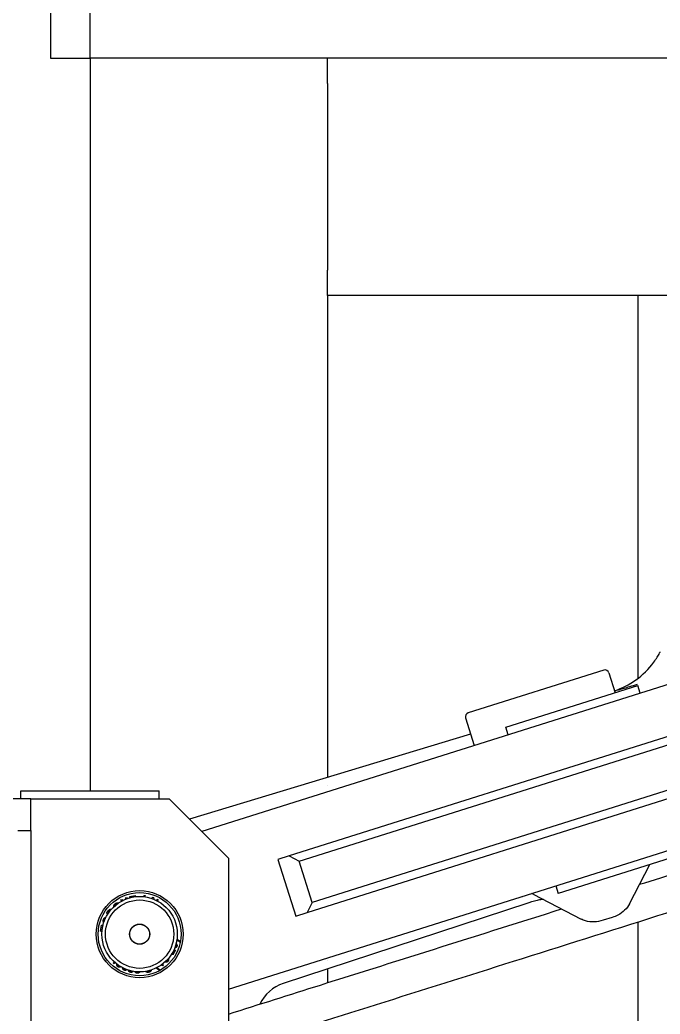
# Model space of a CAD drawing. Header units: millimetres. Extents: x 0 to 7722, y 0 to 5460.
# Drawn here: x 1535.2 to 1697, y 1438.4 to 1689.6 of the extents above; entities that cross this region are included whole.
import ezdxf

# ---------------------------------------------------------------- set-up
doc = ezdxf.new("R2010")
doc.units = ezdxf.units.MM
doc.header["$LTSCALE"] = 5
doc.layers.get('0').update_dxf_attribs({"linetype": 'CONTINUOUS'})

msp = doc.modelspace()

# ---------------------------------------------------------------- linework, layer by layer
for p, q in [((1542.931, 1691.894), (1542.931, 1679.894)), ((1552.931, 1679.894), (1552.931, 1691.894)), ((1542.931, 1679.894), (1552.931, 1679.894)), ((1728.701, 1679.894), (1552.931, 1679.894)), ((1552.931, 1679.894), (1552.931, 1494.769)), ((1612.931, 1673.494), (1612.931, 1679.894)), ((1612.931, 1673.494), (1612.931, 1626.294)), ((1612.931, 1619.894), (1612.931, 1626.294)), ((1612.931, 1619.894), (1612.931, 1498.179)), ((1727.006, 1619.894), (1612.931, 1619.894)), ((1691.431, 1619.894), (1691.431, 1523.211)), ((1740.549, 1534.76), (1581.186, 1484.513)), ((1788.281, 1536.703), (1603.259, 1478.366)), ((1605.768, 1477.06), (1786.975, 1534.195)), ((1682.834, 1525.283), (1648.501, 1514.458)), ((1607.77, 1464.061), (1792.791, 1522.398)), ((1790.282, 1523.704), (1609.076, 1466.57)), ((1684.089, 1524.63), (1685.687, 1519.56)), ((1691.431, 1522.554), (1691.431, 1522.554)), ((1658.03, 1510.839), (1691.41, 1521.364)), ((1692.011, 1519.456), (1691.41, 1521.364)), ((1647.848, 1513.203), (1650.048, 1506.225)), ((1658.631, 1508.932), (1658.03, 1510.839)), ((1649.138, 1509.111), (1578.051, 1487.649)), ((1535.431, 1494.769), (1570.431, 1494.769)), ((1535.431, 1492.769), (1535.431, 1494.769)), ((1570.431, 1492.769), (1570.431, 1494.769)), ((1587.931, 1444.699), (1752.577, 1496.612)), ((1612.931, 1496.068), (1612.931, 1496.068)), ((1537.931, 1492.769), (1487.931, 1492.769)), ((1537.931, 1484.769), (1537.931, 1492.769)), ((1537.931, 1492.769), (1572.931, 1492.769)), ((1572.931, 1492.769), (1587.931, 1477.769)), ((1534.639, 1484.769), (1537.931, 1484.769)), ((1537.931, 1484.769), (1537.931, 1431.269)), ((1587.931, 1477.769), (1587.931, 1412.769)), ((1603.259, 1478.366), (1600.398, 1477.464)), ((1600.398, 1477.464), (1604.909, 1463.159)), ((1603.259, 1478.366), (1605.768, 1477.06)), ((1609.076, 1466.57), (1605.768, 1477.06)), ((1704.641, 1479.4), (1671.261, 1468.876)), ((1689.291, 1466.239), (1694.473, 1476.194)), ((1670.659, 1470.783), (1671.261, 1468.876)), ((1560.734, 1467.243), (1560.971, 1467.349)), ((1560.873, 1466.933), (1560.734, 1467.243)), ((1560.971, 1467.349), (1561.103, 1467.055)), ((1561.904, 1467.766), (1562.141, 1467.872)), ((1562.035, 1467.473), (1561.904, 1467.766)), ((1562.141, 1467.872), (1562.279, 1467.563)), ((1562.952, 1468.129), (1564.344, 1468.392)), ((1563.016, 1467.79), (1562.952, 1468.129)), ((1564.387, 1468.165), (1563.249, 1467.95)), ((1563.249, 1467.95), (1563.267, 1467.853)), ((1564.344, 1468.392), (1564.387, 1468.165)), ((1566.662, 1468.388), (1566.817, 1468.371)), ((1566.817, 1468.371), (1566.777, 1468.017)), ((1568.586, 1467.581), (1568.729, 1467.91)), ((1568.729, 1467.91), (1568.974, 1467.804)), ((1568.974, 1467.804), (1569.047, 1467.407)), ((1569.786, 1467.069), (1569.925, 1467.392)), ((1569.925, 1467.392), (1570.155, 1467.293)), ((1570.155, 1467.293), (1570.007, 1466.953)), ((1664.95, 1468.702), (1677.078, 1462.389)), ((1557.104, 1463.857), (1557.627, 1464.558)), ((1557.809, 1464.436), (1557.435, 1463.936)), ((1663.602, 1466.446), (1601.766, 1446.116)), ((1609.076, 1466.57), (1607.77, 1464.061)), ((1557.389, 1463.645), (1557.104, 1463.857)), ((1557.435, 1463.936), (1557.531, 1463.864)), ((1604.909, 1463.159), (1607.77, 1464.061)), ((1684.92, 1462.808), (1682.626, 1462.085)), ((1555.595, 1459.32), (1555.834, 1460.861)), ((1555.924, 1459.925), (1555.825, 1459.285)), ((1555.834, 1460.861), (1556.064, 1460.826)), ((1556.026, 1459.909), (1555.924, 1459.925)), ((1556.064, 1460.826), (1555.964, 1460.183)), ((1555.964, 1460.183), (1556.066, 1460.167)), ((1691.431, 1461.604), (1691.431, 1362.922)), ((1555.825, 1459.285), (1555.595, 1459.32)), ((1573.827, 1453.778), (1574.277, 1454.633)), ((1574.483, 1454.524), (1573.876, 1453.372)), ((1574.277, 1454.633), (1574.483, 1454.524)), ((1575.757, 1456.674), (1575.728, 1456.503)), ((1612.931, 1451.899), (1612.931, 1451.899)), ((1558.802, 1451.286), (1559.043, 1451.544)), ((1558.978, 1451.122), (1558.802, 1451.286)), ((1559.223, 1451.384), (1558.978, 1451.122)), ((1570.683, 1449.502), (1570.531, 1449.421)), ((1571.286, 1450.61), (1571.079, 1450.894)), ((1571.271, 1451.038), (1571.48, 1450.751)), ((1571.48, 1450.751), (1571.286, 1450.61)), ((1612.931, 1449.786), (1612.931, 1446.29))]:
    msp.add_line(p, q)
for radius in [10.998, 10.49, 9.525, 8.636, 2.553, 2.502]:
    msp.add_circle((1565.459, 1458.584), radius)
for centre, radius, start, end in [((1683.135, 1524.329), 1, 17.5, 107.5), ((1648.801, 1513.504), 1, 107.5, 197.5), ((1662.998, 1468.477), 1, 218.56901, 218.57146), ((1604.89, 1436.616), 10, 108.2, 154.59115)]:
    msp.add_arc(centre, radius, start, end)
for points, knots in [([(1685.517, 1520.1), (1687.428, 1520.727), (1689.263, 1521.653), (1692.627, 1524.049), (1694.176, 1525.578), (1695.741, 1527.714), (1696.034, 1528.15), (1696.517, 1528.931), (1696.714, 1529.272), (1696.935, 1529.683), (1696.97, 1529.749), (1697.011, 1529.826), (1697.017, 1529.838), (1697.027, 1529.857), (1697.03, 1529.862), (1697.033, 1529.869), (1697.033, 1529.87), (1697.034, 1529.871), (1697.034, 1529.871), (1697.035, 1529.872), (1697.035, 1529.872), (1697.035, 1529.872), (1697.035, 1529.872), (1697.035, 1529.872)], [0.0462693, 0.0462693, 0.0462693, 0.0462693, 0.6485484, 0.6485484, 1.2854157, 1.2854157, 1.4428244, 1.4428244, 1.5608408, 1.5608408, 1.5829596, 1.5829596, 1.5871068, 1.5871068, 1.5891067, 1.5891067, 1.5893567, 1.5893567, 1.5894816, 1.5894816, 1.5895441, 1.5895441, 1.5895598, 1.5895598, 1.5895598, 1.5895598]), ([(1686.536, 1520.319), (1686.274, 1520.241), (1686.013, 1520.165), (1685.683, 1520.07), (1685.611, 1520.049), (1685.539, 1520.029)], [0.00000028, 0.00000028, 0.00000028, 0.00000028, 0.5, 0.5, 0.6392812, 0.6392812, 0.6392812, 0.6392812]), ([(1686.536, 1520.319), (1686.996, 1520.455), (1687.478, 1520.598), (1688.378, 1520.863), (1688.898, 1521.016), (1689.339, 1521.144)], [0.00000131, 0.00000131, 0.00000131, 0.00000131, 0.14414572, 0.14414572, 0.28177481, 0.28177481, 0.28177481, 0.28177481]), ([(1566.295, 1468.072), (1566.307, 1468.079), (1566.35, 1468.104), (1566.418, 1468.149), (1566.495, 1468.207), (1566.562, 1468.266), (1566.618, 1468.326), (1566.647, 1468.368), (1566.662, 1468.388)], [0.36215629, 0.36215629, 0.36215629, 0.36215629, 0.41990353, 0.55388649, 0.68103515, 0.79695703, 0.90322745, 1, 1, 1, 1]), ([(1667.011, 1467.33), (1666.704, 1467.273), (1666.342, 1467.198), (1665.51, 1467.004), (1665.027, 1466.878), (1664.229, 1466.646), (1663.916, 1466.55), (1663.602, 1466.446)], [0.000991, 0.000991, 0.000991, 0.000991, 0.14060798, 0.14060798, 0.30489025, 0.30489025, 0.40854312, 0.40854312, 0.40854312, 0.40854312]), ([(1557.627, 1464.558), (1557.64, 1464.575), (1557.665, 1464.608), (1557.703, 1464.655), (1557.74, 1464.697), (1557.775, 1464.736), (1557.81, 1464.77), (1557.844, 1464.8), (1557.876, 1464.826), (1557.918, 1464.855), (1557.973, 1464.883), (1558.042, 1464.905), (1558.116, 1464.916), (1558.192, 1464.913), (1558.259, 1464.903), (1558.3, 1464.891), (1558.316, 1464.885)], [0, 0, 0, 0, 0.06328046, 0.12241047, 0.17799523, 0.22976448, 0.2777893, 0.3225156, 0.36356784, 0.40163049, 0.47321082, 0.54414453, 0.61643264, 0.69215438, 0.76891957, 0.81812354, 0.81812354, 0.81812354, 0.81812354]), ([(1558.112, 1464.646), (1558.11, 1464.646), (1558.097, 1464.644), (1558.072, 1464.641), (1558.039, 1464.632), (1558.005, 1464.618), (1557.972, 1464.599), (1557.939, 1464.575), (1557.906, 1464.548), (1557.873, 1464.515), (1557.841, 1464.478), (1557.82, 1464.45), (1557.809, 1464.436)], [0.36660824, 0.36660824, 0.36660824, 0.36660824, 0.37673852, 0.43230161, 0.48987514, 0.54963328, 0.61254707, 0.67989666, 0.7519892, 0.8285999, 0.91140088, 1, 1, 1, 1]), ([(1558.93, 1465.519), (1558.928, 1465.54), (1558.926, 1465.582), (1558.928, 1465.644), (1558.935, 1465.705), (1558.947, 1465.766), (1558.963, 1465.826), (1558.983, 1465.885), (1559.008, 1465.942), (1559.037, 1465.998), (1559.069, 1466.051), (1559.106, 1466.103), (1559.145, 1466.152), (1559.189, 1466.2), (1559.236, 1466.245), (1559.27, 1466.273), (1559.287, 1466.287)], [0.43500355, 0.43500355, 0.43500355, 0.43500355, 0.4750145, 0.51489022, 0.55427682, 0.59385734, 0.63362922, 0.67358912, 0.71359589, 0.7536793, 0.79349421, 0.83376018, 0.87443964, 0.91555439, 0.95727524, 1, 1, 1, 1]), ([(1559.428, 1466.113), (1559.41, 1466.098), (1559.374, 1466.068), (1559.327, 1466.017), (1559.286, 1465.964), (1559.251, 1465.908), (1559.222, 1465.849), (1559.204, 1465.798), (1559.195, 1465.768), (1559.193, 1465.758)], [0, 0, 0, 0, 0.06055457, 0.11897029, 0.17551607, 0.23133687, 0.286536, 0.34223912, 0.36755181, 0.36755181, 0.36755181, 0.36755181]), ([(1559.287, 1466.287), (1559.305, 1466.301), (1559.34, 1466.328), (1559.395, 1466.364), (1559.452, 1466.396), (1559.509, 1466.425), (1559.568, 1466.448), (1559.628, 1466.467), (1559.69, 1466.483), (1559.752, 1466.494), (1559.815, 1466.501), (1559.877, 1466.503), (1559.939, 1466.5), (1560, 1466.494), (1560.058, 1466.482), (1560.096, 1466.473), (1560.113, 1466.467)], [0, 0, 0, 0, 0.04318341, 0.08559349, 0.12726262, 0.16822572, 0.2088452, 0.24935028, 0.28991939, 0.33052289, 0.3710904, 0.41101699, 0.45049819, 0.49007214, 0.52973782, 0.56451467, 0.56451467, 0.56451467, 0.56451467]), ([(1559.818, 1466.259), (1559.815, 1466.259), (1559.797, 1466.259), (1559.764, 1466.256), (1559.719, 1466.249), (1559.674, 1466.239), (1559.631, 1466.226), (1559.588, 1466.21), (1559.547, 1466.19), (1559.506, 1466.168), (1559.466, 1466.142), (1559.441, 1466.123), (1559.428, 1466.113)], [0.6376159, 0.6376159, 0.6376159, 0.6376159, 0.64450718, 0.68385911, 0.72302768, 0.7622036, 0.80089435, 0.83999522, 0.87901796, 0.91848679, 0.95899824, 1, 1, 1, 1]), ([(1587.931, 1438.408), (1595.674, 1440.849), (1603.418, 1443.291), (1631.487, 1452.141), (1651.814, 1458.55), (1672.14, 1464.959)], [0.2419147, 0.2419147, 0.2419147, 0.2419147, 2.6776375, 2.6776375, 9.0715087, 9.0715087, 9.0715087, 9.0715087]), ([(1705.386, 1465.996), (1702.394, 1465.05), (1699.399, 1464.117), (1684.23, 1459.334), (1672.052, 1455.494), (1636.816, 1444.384), (1613.758, 1437.114), (1590.7, 1429.844)], [0.3357222, 0.3357222, 0.3357222, 0.3357222, 1.2768782, 1.2768782, 5.1074462, 5.1074462, 12.3605366, 12.3605366, 12.3605366, 12.3605366]), ([(1689.291, 1466.239), (1688.98, 1465.642), (1688.557, 1465.091), (1687.568, 1464.147), (1686.991, 1463.742), (1685.912, 1463.171), (1685.422, 1462.967), (1684.92, 1462.808)], [0, 0, 0, 0, 0.21333078, 0.21333078, 0.4247384, 0.4247384, 0.58262148, 0.58262148, 0.58262148, 0.58262148]), ([(1556.388, 1461.49), (1556.382, 1461.498), (1556.361, 1461.534), (1556.327, 1461.6), (1556.293, 1461.687), (1556.269, 1461.777), (1556.255, 1461.868), (1556.251, 1461.96), (1556.256, 1462.053), (1556.272, 1462.147), (1556.297, 1462.242), (1556.322, 1462.304), (1556.334, 1462.336)], [0.44502824, 0.44502824, 0.44502824, 0.44502824, 0.46405457, 0.52402912, 0.58328562, 0.64147921, 0.69879143, 0.75635082, 0.81455724, 0.87414852, 0.93596405, 1, 1, 1, 1]), ([(1556.334, 1462.336), (1556.343, 1462.357), (1556.36, 1462.397), (1556.392, 1462.455), (1556.426, 1462.511), (1556.463, 1462.563), (1556.503, 1462.613), (1556.547, 1462.658), (1556.594, 1462.701), (1556.643, 1462.741), (1556.695, 1462.777), (1556.749, 1462.809), (1556.805, 1462.836), (1556.862, 1462.86), (1556.915, 1462.877), (1556.948, 1462.885), (1556.962, 1462.888)], [0, 0, 0, 0, 0.04313292, 0.085299, 0.12666429, 0.16761664, 0.20829295, 0.24861157, 0.2892475, 0.32981683, 0.37018572, 0.41025688, 0.44980324, 0.48926976, 0.52885274, 0.5555605, 0.5555605, 0.5555605, 0.5555605]), ([(1556.542, 1462.251), (1556.534, 1462.23), (1556.517, 1462.188), (1556.501, 1462.123), (1556.49, 1462.059), (1556.485, 1461.995), (1556.488, 1461.93), (1556.495, 1461.876), (1556.502, 1461.844), (1556.505, 1461.832)], [0, 0, 0, 0, 0.05628283, 0.11090243, 0.16452072, 0.21762624, 0.27063366, 0.32416483, 0.35255349, 0.35255349, 0.35255349, 0.35255349]), ([(1556.803, 1462.561), (1556.792, 1462.553), (1556.767, 1462.537), (1556.732, 1462.511), (1556.698, 1462.48), (1556.665, 1462.448), (1556.636, 1462.413), (1556.608, 1462.376), (1556.584, 1462.336), (1556.561, 1462.295), (1556.548, 1462.265), (1556.542, 1462.251)], [0.64870515, 0.64870515, 0.64870515, 0.64870515, 0.68402876, 0.72316783, 0.76236963, 0.80093205, 0.84013823, 0.87908848, 0.91865596, 0.95906381, 1, 1, 1, 1]), ([(1682.626, 1462.085), (1681.885, 1461.851), (1681.103, 1461.713), (1679.597, 1461.666), (1678.852, 1461.751), (1677.786, 1462.064), (1677.422, 1462.21), (1677.078, 1462.389)], [0, 0, 0, 0, 0.23322641, 0.23322641, 0.4596492, 0.4596492, 0.58240948, 0.58240948, 0.58240948, 0.58240948]), ([(1575.728, 1456.503), (1575.704, 1456.524), (1575.657, 1456.565), (1575.586, 1456.624), (1575.514, 1456.679), (1575.441, 1456.732), (1575.368, 1456.781), (1575.295, 1456.827), (1575.22, 1456.87), (1575.145, 1456.911), (1575.07, 1456.948), (1574.994, 1456.981), (1574.923, 1457.01), (1574.877, 1457.027), (1574.857, 1457.034)], [0, 0, 0, 0, 0.06878924, 0.13632673, 0.20282801, 0.26836027, 0.33258584, 0.39620529, 0.45906758, 0.52104874, 0.58242562, 0.64328225, 0.70348066, 0.75064647, 0.75064647, 0.75064647, 0.75064647]), ([(1574.893, 1457.276), (1574.9, 1457.274), (1574.934, 1457.261), (1574.996, 1457.236), (1575.077, 1457.197), (1575.156, 1457.155), (1575.234, 1457.108), (1575.31, 1457.059), (1575.382, 1457.008), (1575.452, 1456.956), (1575.519, 1456.902), (1575.583, 1456.847), (1575.644, 1456.791), (1575.702, 1456.733), (1575.739, 1456.694), (1575.757, 1456.674)], [0.24114148, 0.24114148, 0.24114148, 0.24114148, 0.25593234, 0.31973967, 0.38372056, 0.44806715, 0.51292375, 0.57756688, 0.64106807, 0.70338448, 0.76447409, 0.82481191, 0.88398785, 0.94243759, 1, 1, 1, 1]), ([(1574.552, 1455.159), (1574.527, 1455.151), (1574.474, 1455.133), (1574.399, 1455.122), (1574.351, 1455.118), (1574.33, 1455.117)], [0, 0, 0, 0, 0.09586583, 0.19840845, 0.2706568, 0.2706568, 0.2706568, 0.2706568]), ([(1574.42, 1455.357), (1574.433, 1455.359), (1574.46, 1455.366), (1574.501, 1455.381), (1574.541, 1455.4), (1574.578, 1455.422), (1574.61, 1455.448), (1574.638, 1455.477), (1574.662, 1455.508), (1574.681, 1455.543), (1574.691, 1455.569), (1574.695, 1455.582)], [0.62637448, 0.62637448, 0.62637448, 0.62637448, 0.6637522, 0.71155252, 0.75613103, 0.79879593, 0.83974258, 0.87963705, 0.91928659, 0.95897606, 1, 1, 1, 1]), ([(1574.884, 1455.52), (1574.876, 1455.499), (1574.861, 1455.456), (1574.832, 1455.397), (1574.797, 1455.343), (1574.758, 1455.294), (1574.714, 1455.252), (1574.665, 1455.214), (1574.611, 1455.183), (1574.572, 1455.167), (1574.552, 1455.159)], [0, 0, 0, 0, 0.1361211, 0.2658104, 0.3909921, 0.5126164, 0.6319592, 0.7521559, 0.8744517, 1, 1, 1, 1]), ([(1574.695, 1455.582), (1574.699, 1455.595), (1574.706, 1455.62), (1574.711, 1455.66), (1574.711, 1455.7), (1574.705, 1455.74), (1574.694, 1455.78), (1574.678, 1455.819), (1574.656, 1455.859), (1574.631, 1455.895), (1574.613, 1455.916), (1574.605, 1455.925)], [0, 0, 0, 0, 0.04074654, 0.08062896, 0.12053519, 0.16044143, 0.2014591, 0.24418794, 0.28921736, 0.33705177, 0.37360915, 0.37360915, 0.37360915, 0.37360915]), ([(1574.673, 1456.172), (1574.676, 1456.17), (1574.692, 1456.156), (1574.72, 1456.131), (1574.756, 1456.095), (1574.789, 1456.057), (1574.818, 1456.019), (1574.844, 1455.979), (1574.866, 1455.938), (1574.885, 1455.897), (1574.899, 1455.853), (1574.91, 1455.809), (1574.916, 1455.763), (1574.918, 1455.717), (1574.916, 1455.669), (1574.909, 1455.62), (1574.899, 1455.57), (1574.889, 1455.537), (1574.884, 1455.52)], [0.45399226, 0.45399226, 0.45399226, 0.45399226, 0.46102241, 0.50060608, 0.53849286, 0.57550499, 0.6112625, 0.64641682, 0.68068521, 0.7148441, 0.74879195, 0.78252226, 0.8166837, 0.85119149, 0.88639409, 0.92284054, 0.96062486, 1, 1, 1, 1]), ([(1572.063, 1451.72), (1572.07, 1451.718), (1572.089, 1451.713), (1572.12, 1451.707), (1572.156, 1451.703), (1572.19, 1451.703), (1572.223, 1451.707), (1572.256, 1451.713), (1572.286, 1451.723), (1572.317, 1451.735), (1572.345, 1451.751), (1572.373, 1451.77), (1572.4, 1451.791), (1572.416, 1451.807), (1572.425, 1451.816)], [0.33997675, 0.33997675, 0.33997675, 0.33997675, 0.3762795, 0.4388922, 0.49889002, 0.55637597, 0.61178159, 0.66648825, 0.72020518, 0.77412232, 0.82887719, 0.88408002, 0.9409777, 1, 1, 1, 1]), ([(1572.425, 1451.816), (1572.434, 1451.826), (1572.452, 1451.846), (1572.477, 1451.879), (1572.496, 1451.913), (1572.513, 1451.948), (1572.526, 1451.985), (1572.535, 1452.024), (1572.539, 1452.063), (1572.54, 1452.104), (1572.537, 1452.145), (1572.532, 1452.176), (1572.528, 1452.194), (1572.527, 1452.199)], [0, 0, 0, 0, 0.06482716, 0.12758515, 0.18924233, 0.24957037, 0.31010358, 0.37101375, 0.4332253, 0.49671156, 0.56023087, 0.62268723, 0.64649745, 0.64649745, 0.64649745, 0.64649745]), ([(1572.71, 1452.408), (1572.715, 1452.399), (1572.728, 1452.371), (1572.744, 1452.323), (1572.759, 1452.265), (1572.767, 1452.203), (1572.769, 1452.14), (1572.766, 1452.077), (1572.756, 1452.014), (1572.74, 1451.953), (1572.718, 1451.894), (1572.689, 1451.837), (1572.655, 1451.781), (1572.614, 1451.726), (1572.583, 1451.693), (1572.567, 1451.676)], [0.2102136, 0.2102136, 0.2102136, 0.2102136, 0.24195874, 0.30067274, 0.36027164, 0.421459, 0.48432426, 0.5478888, 0.6104139, 0.67269916, 0.73525402, 0.79848461, 0.86354323, 0.93043093, 1, 1, 1, 1]), ([(1573.74, 1453.476), (1573.725, 1453.494), (1573.693, 1453.532), (1573.652, 1453.595), (1573.627, 1453.641), (1573.616, 1453.665), (1573.615, 1453.665)], [0, 0, 0, 0, 0.09687869, 0.19795036, 0.3035094, 0.30600212, 0.30600212, 0.30600212, 0.30600212]), ([(1573.876, 1453.372), (1573.863, 1453.379), (1573.838, 1453.392), (1573.802, 1453.417), (1573.769, 1453.444), (1573.75, 1453.465), (1573.74, 1453.476)], [0, 0, 0, 0, 0.2517564, 0.500471, 0.749872, 1, 1, 1, 1]), ([(1573.762, 1453.917), (1573.77, 1453.894), (1573.789, 1453.846), (1573.814, 1453.801), (1573.827, 1453.778)], [0.71468057, 0.71468057, 0.71468057, 0.71468057, 0.85152652, 1, 1, 1, 1]), ([(1559.982, 1450.324), (1559.966, 1450.335), (1559.936, 1450.356), (1559.893, 1450.39), (1559.856, 1450.427), (1559.823, 1450.466), (1559.794, 1450.507), (1559.77, 1450.549), (1559.75, 1450.593), (1559.735, 1450.639), (1559.724, 1450.687), (1559.718, 1450.735), (1559.717, 1450.784), (1559.721, 1450.834), (1559.73, 1450.884), (1559.741, 1450.926), (1559.749, 1450.95), (1559.752, 1450.958)], [0, 0, 0, 0, 0.06907095, 0.13507445, 0.19912069, 0.26066324, 0.32108556, 0.38000228, 0.43939951, 0.4984174, 0.55762526, 0.61672436, 0.67625732, 0.73661572, 0.79892707, 0.86306822, 0.89281243, 0.89281243, 0.89281243, 0.89281243]), ([(1559.955, 1450.81), (1559.953, 1450.802), (1559.95, 1450.784), (1559.948, 1450.756), (1559.948, 1450.725), (1559.951, 1450.696), (1559.958, 1450.659), (1559.975, 1450.615), (1560.005, 1450.567), (1560.045, 1450.524), (1560.078, 1450.501), (1560.095, 1450.489)], [0.25030825, 0.25030825, 0.25030825, 0.25030825, 0.2965793, 0.36098274, 0.42172247, 0.48008803, 0.53670637, 0.64719843, 0.75864397, 0.87471772, 1, 1, 1, 1]), ([(1560.704, 1450.331), (1560.689, 1450.321), (1560.659, 1450.302), (1560.611, 1450.278), (1560.562, 1450.257), (1560.513, 1450.24), (1560.464, 1450.227), (1560.414, 1450.218), (1560.364, 1450.214), (1560.315, 1450.214), (1560.265, 1450.217), (1560.216, 1450.225), (1560.168, 1450.237), (1560.12, 1450.253), (1560.073, 1450.273), (1560.027, 1450.296), (1559.997, 1450.315), (1559.982, 1450.324)], [0.46740762, 0.46740762, 0.46740762, 0.46740762, 0.50365699, 0.54167652, 0.57846612, 0.61427226, 0.64956351, 0.6845658, 0.71923413, 0.75380503, 0.78790354, 0.82200761, 0.85647422, 0.89116659, 0.92652221, 0.96273247, 1, 1, 1, 1]), ([(1560.095, 1450.489), (1560.111, 1450.479), (1560.141, 1450.46), (1560.189, 1450.441), (1560.238, 1450.428), (1560.287, 1450.423), (1560.336, 1450.424), (1560.384, 1450.431), (1560.432, 1450.444), (1560.463, 1450.456), (1560.479, 1450.464), (1560.48, 1450.464)], [0, 0, 0, 0, 0.05713707, 0.11148786, 0.16393228, 0.21582685, 0.26718444, 0.31847557, 0.3699777, 0.42239042, 0.42468029, 0.42468029, 0.42468029, 0.42468029]), ([(1561.554, 1449.475), (1561.532, 1449.485), (1561.488, 1449.506), (1561.427, 1449.543), (1561.372, 1449.586), (1561.323, 1449.634), (1561.28, 1449.687), (1561.244, 1449.745), (1561.212, 1449.808), (1561.188, 1449.876), (1561.17, 1449.949), (1561.163, 1450.019), (1561.163, 1450.064), (1561.164, 1450.082)], [0, 0, 0, 0, 0.05557673, 0.10897395, 0.16098613, 0.21198783, 0.26261558, 0.31373007, 0.3661393, 0.42006481, 0.47617614, 0.53571613, 0.577273, 0.577273, 0.577273, 0.577273]), ([(1561.406, 1449.964), (1561.406, 1449.96), (1561.409, 1449.936), (1561.419, 1449.895), (1561.44, 1449.842), (1561.468, 1449.793), (1561.502, 1449.75), (1561.54, 1449.713), (1561.582, 1449.681), (1561.614, 1449.666), (1561.629, 1449.659)], [0.42716817, 0.42716817, 0.42716817, 0.42716817, 0.44611873, 0.53025173, 0.61200668, 0.69323749, 0.77302619, 0.84934336, 0.92446479, 1, 1, 1, 1]), ([(1562.239, 1449.62), (1562.22, 1449.6), (1562.178, 1449.561), (1562.11, 1449.51), (1562.037, 1449.47), (1561.959, 1449.441), (1561.893, 1449.427), (1561.839, 1449.422), (1561.798, 1449.42), (1561.758, 1449.422), (1561.717, 1449.427), (1561.676, 1449.434), (1561.635, 1449.444), (1561.595, 1449.458), (1561.568, 1449.469), (1561.554, 1449.475)], [0.26828792, 0.26828792, 0.26828792, 0.26828792, 0.3493699, 0.4342715, 0.51614056, 0.59538061, 0.67490508, 0.7145479, 0.75435932, 0.79400213, 0.83394566, 0.87438539, 0.91530613, 0.95697951, 1, 1, 1, 1]), ([(1561.629, 1449.659), (1561.641, 1449.654), (1561.664, 1449.645), (1561.7, 1449.636), (1561.736, 1449.63), (1561.773, 1449.63), (1561.81, 1449.633), (1561.847, 1449.64), (1561.884, 1449.652), (1561.921, 1449.667), (1561.958, 1449.687), (1561.981, 1449.703), (1561.993, 1449.711), (1561.993, 1449.712)], [0, 0, 0, 0, 0.05676079, 0.11241525, 0.16703614, 0.22193847, 0.27713379, 0.33379346, 0.39246689, 0.45376922, 0.51647334, 0.57897708, 0.58156645, 0.58156645, 0.58156645, 0.58156645]), ([(1563.135, 1448.949), (1563.114, 1448.955), (1563.072, 1448.966), (1563.013, 1448.987), (1562.958, 1449.013), (1562.906, 1449.042), (1562.859, 1449.076), (1562.816, 1449.113), (1562.777, 1449.153), (1562.743, 1449.198), (1562.713, 1449.245), (1562.687, 1449.295), (1562.668, 1449.347), (1562.653, 1449.4), (1562.645, 1449.447), (1562.643, 1449.475), (1562.642, 1449.485)], [0, 0, 0, 0, 0.07060186, 0.13839816, 0.20358773, 0.26663253, 0.32845445, 0.38915023, 0.44959391, 0.51042581, 0.57081985, 0.63004834, 0.68941018, 0.74871228, 0.80900842, 0.84068727, 0.84068727, 0.84068727, 0.84068727]), ([(1562.912, 1449.406), (1562.913, 1449.4), (1562.918, 1449.382), (1562.928, 1449.354), (1562.943, 1449.322), (1562.962, 1449.292), (1562.982, 1449.265), (1563.005, 1449.239), (1563.03, 1449.217), (1563.056, 1449.197), (1563.084, 1449.179), (1563.115, 1449.165), (1563.148, 1449.152), (1563.17, 1449.146), (1563.182, 1449.143)], [0.32385016, 0.32385016, 0.32385016, 0.32385016, 0.35439471, 0.41667146, 0.47740522, 0.53661759, 0.5954386, 0.65263944, 0.70901073, 0.76530082, 0.82236958, 0.87978591, 0.93904074, 1, 1, 1, 1]), ([(1567.749, 1449.196), (1567.772, 1449.202), (1567.818, 1449.214), (1567.882, 1449.238), (1567.941, 1449.266), (1567.994, 1449.299), (1568.04, 1449.334), (1568.079, 1449.373), (1568.105, 1449.408), (1568.118, 1449.431), (1568.122, 1449.439)], [0, 0, 0, 0, 0.10950593, 0.21308035, 0.31215791, 0.40652454, 0.49556153, 0.57759735, 0.65421752, 0.69525486, 0.69525486, 0.69525486, 0.69525486]), ([(1568.395, 1449.523), (1568.393, 1449.51), (1568.387, 1449.47), (1568.372, 1449.418), (1568.352, 1449.367), (1568.334, 1449.33), (1568.313, 1449.294), (1568.289, 1449.26), (1568.263, 1449.226), (1568.233, 1449.195), (1568.201, 1449.164), (1568.154, 1449.125), (1568.09, 1449.08), (1568.005, 1449.035), (1567.913, 1448.998), (1567.848, 1448.98), (1567.815, 1448.971)], [0.18429218, 0.18429218, 0.18429218, 0.18429218, 0.22283458, 0.29995283, 0.33963995, 0.37886818, 0.41839502, 0.45873835, 0.49898141, 0.54048812, 0.58312816, 0.62672187, 0.7158632, 0.80711991, 0.90159568, 1, 1, 1, 1]), ([(1570.531, 1449.421), (1570.507, 1449.432), (1570.457, 1449.455), (1570.384, 1449.492), (1570.312, 1449.532), (1570.24, 1449.576), (1570.168, 1449.623), (1570.097, 1449.673), (1570.027, 1449.726), (1569.957, 1449.783), (1569.889, 1449.842), (1569.824, 1449.904), (1569.762, 1449.969), (1569.72, 1450.019), (1569.697, 1450.047), (1569.693, 1450.052)], [0, 0, 0, 0, 0.05795723, 0.11645222, 0.1757757, 0.23599683, 0.29739857, 0.35948216, 0.42289535, 0.48746521, 0.55240256, 0.61651466, 0.68071617, 0.74439322, 0.75800494, 0.75800494, 0.75800494, 0.75800494]), ([(1569.911, 1450.163), (1569.924, 1450.146), (1569.954, 1450.108), (1570.003, 1450.049), (1570.058, 1449.988), (1570.117, 1449.928), (1570.178, 1449.87), (1570.242, 1449.813), (1570.309, 1449.757), (1570.378, 1449.703), (1570.451, 1449.651), (1570.525, 1449.599), (1570.603, 1449.55), (1570.656, 1449.518), (1570.683, 1449.502)], [0.24949013, 0.24949013, 0.24949013, 0.24949013, 0.29666016, 0.35681199, 0.41762686, 0.4789272, 0.54105712, 0.6036941, 0.66730714, 0.73172721, 0.79726622, 0.8638081, 0.93136303, 1, 1, 1, 1]), ([(1572.567, 1451.676), (1572.552, 1451.661), (1572.523, 1451.631), (1572.475, 1451.593), (1572.426, 1451.559), (1572.375, 1451.532), (1572.323, 1451.509), (1572.269, 1451.492), (1572.214, 1451.48), (1572.158, 1451.474), (1572.101, 1451.472), (1572.045, 1451.477), (1571.99, 1451.486), (1571.936, 1451.5), (1571.894, 1451.517), (1571.869, 1451.528), (1571.862, 1451.532)], [0, 0, 0, 0, 0.06872989, 0.13484164, 0.19871214, 0.26144086, 0.32248212, 0.38361289, 0.44461012, 0.50641172, 0.56826427, 0.6285387, 0.68860985, 0.74879967, 0.80944192, 0.83719155, 0.83719155, 0.83719155, 0.83719155]), ([(1563.695, 1449.061), (1563.675, 1449.046), (1563.635, 1449.017), (1563.571, 1448.983), (1563.504, 1448.956), (1563.435, 1448.937), (1563.363, 1448.928), (1563.289, 1448.927), (1563.212, 1448.933), (1563.161, 1448.944), (1563.135, 1448.949)], [0, 0, 0, 0, 0.126575, 0.2495042, 0.3698191, 0.4899378, 0.6117229, 0.736039, 0.8650128, 1, 1, 1, 1]), ([(1563.182, 1449.143), (1563.196, 1449.14), (1563.223, 1449.134), (1563.265, 1449.131), (1563.306, 1449.132), (1563.347, 1449.137), (1563.387, 1449.146), (1563.426, 1449.16), (1563.464, 1449.179), (1563.501, 1449.202), (1563.533, 1449.226), (1563.552, 1449.243), (1563.56, 1449.25)], [0, 0, 0, 0, 0.06001254, 0.11841092, 0.17582765, 0.23292788, 0.28983248, 0.34775949, 0.40742518, 0.46871209, 0.53120033, 0.57542992, 0.57542992, 0.57542992, 0.57542992]), ([(1563.83, 1449.199), (1563.828, 1449.197), (1563.814, 1449.178), (1563.786, 1449.144), (1563.743, 1449.1), (1563.711, 1449.074), (1563.695, 1449.061)], [0.61191498, 0.61191498, 0.61191498, 0.61191498, 0.63156182, 0.75310688, 0.87571013, 1, 1, 1, 1]), ([(1564.862, 1448.692), (1564.837, 1448.694), (1564.789, 1448.698), (1564.719, 1448.713), (1564.653, 1448.735), (1564.591, 1448.763), (1564.533, 1448.798), (1564.478, 1448.84), (1564.429, 1448.889), (1564.382, 1448.945), (1564.34, 1449.008), (1564.311, 1449.071), (1564.295, 1449.113), (1564.289, 1449.131)], [0, 0, 0, 0, 0.05542504, 0.10885149, 0.1610037, 0.21191007, 0.26264398, 0.313864, 0.36631053, 0.42020954, 0.47658956, 0.53594334, 0.57783397, 0.57783397, 0.57783397, 0.57783397]), ([(1564.556, 1449.102), (1564.558, 1449.098), (1564.569, 1449.077), (1564.592, 1449.04), (1564.63, 1448.997), (1564.673, 1448.962), (1564.719, 1448.933), (1564.768, 1448.91), (1564.818, 1448.896), (1564.853, 1448.892), (1564.87, 1448.89)], [0.42680264, 0.42680264, 0.42680264, 0.42680264, 0.44600078, 0.53058269, 0.61225915, 0.6935048, 0.77307875, 0.84967836, 0.92484468, 1, 1, 1, 1]), ([(1565.455, 1449.059), (1565.444, 1449.034), (1565.424, 1448.996), (1565.395, 1448.948), (1565.37, 1448.914), (1565.343, 1448.881), (1565.315, 1448.851), (1565.284, 1448.824), (1565.252, 1448.798), (1565.218, 1448.776), (1565.172, 1448.749), (1565.109, 1448.722), (1565.03, 1448.7), (1564.947, 1448.689), (1564.89, 1448.691), (1564.862, 1448.692)], [0.26857424, 0.26857424, 0.26857424, 0.26857424, 0.34910506, 0.39213437, 0.43437246, 0.47515101, 0.51572316, 0.55592639, 0.5954389, 0.63507945, 0.67490275, 0.75431824, 0.83409578, 0.91549786, 1, 1, 1, 1]), ([(1564.87, 1448.89), (1564.882, 1448.89), (1564.907, 1448.889), (1564.944, 1448.893), (1564.98, 1448.9), (1565.014, 1448.911), (1565.048, 1448.927), (1565.08, 1448.946), (1565.111, 1448.97), (1565.141, 1448.997), (1565.169, 1449.027), (1565.185, 1449.05), (1565.193, 1449.062), (1565.194, 1449.063)], [0, 0, 0, 0, 0.05690302, 0.11266283, 0.16751189, 0.22209794, 0.27715323, 0.33389163, 0.39231699, 0.45377343, 0.51611911, 0.57874117, 0.58157451, 0.58157451, 0.58157451, 0.58157451]), ([(1567.815, 1448.971), (1567.794, 1448.967), (1567.752, 1448.957), (1567.69, 1448.946), (1567.63, 1448.938), (1567.572, 1448.933), (1567.517, 1448.93), (1567.463, 1448.931), (1567.411, 1448.935), (1567.362, 1448.942), (1567.314, 1448.952), (1567.268, 1448.964), (1567.224, 1448.98), (1567.182, 1448.999), (1567.141, 1449.021), (1567.102, 1449.046), (1567.066, 1449.073), (1567.031, 1449.104), (1566.998, 1449.137), (1566.976, 1449.162), (1566.965, 1449.176), (1566.963, 1449.178)], [0, 0, 0, 0, 0.0542217, 0.10665765, 0.15645656, 0.20463232, 0.25071968, 0.29548985, 0.33804288, 0.37957486, 0.41996488, 0.45923357, 0.49801895, 0.53627102, 0.57445502, 0.61256372, 0.65056987, 0.68913663, 0.72771884, 0.76606573, 0.77273744, 0.77273744, 0.77273744, 0.77273744]), ([(1567.283, 1449.235), (1567.292, 1449.23), (1567.322, 1449.215), (1567.375, 1449.196), (1567.442, 1449.181), (1567.515, 1449.171), (1567.591, 1449.171), (1567.67, 1449.179), (1567.722, 1449.19), (1567.749, 1449.196)], [0.41794706, 0.41794706, 0.41794706, 0.41794706, 0.4585321, 0.53740654, 0.62276886, 0.71251332, 0.8049685, 0.90031467, 1, 1, 1, 1])]:
    msp.add_open_spline(points, degree=3, knots=knots)
for points in [[(1689.339, 1521.144), (1690.01, 1521.338), (1690.678, 1521.539), (1691.345, 1521.747)], [(1691.859, 1471.173), (1695.401, 1472.285), (1698.945, 1473.394), (1702.484, 1474.516)], [(1664.95, 1468.702), (1664.839, 1468.76), (1664.73, 1468.819), (1664.623, 1468.88)], [(1667.436, 1467.408), (1667.294, 1467.382), (1667.153, 1467.357), (1667.011, 1467.33)], [(1667.011, 1467.33), (1667.011, 1467.33), (1667.011, 1467.33), (1667.011, 1467.33)]]:
    msp.add_open_spline(points, degree=3)

doc.saveas('drawing.dxf')
